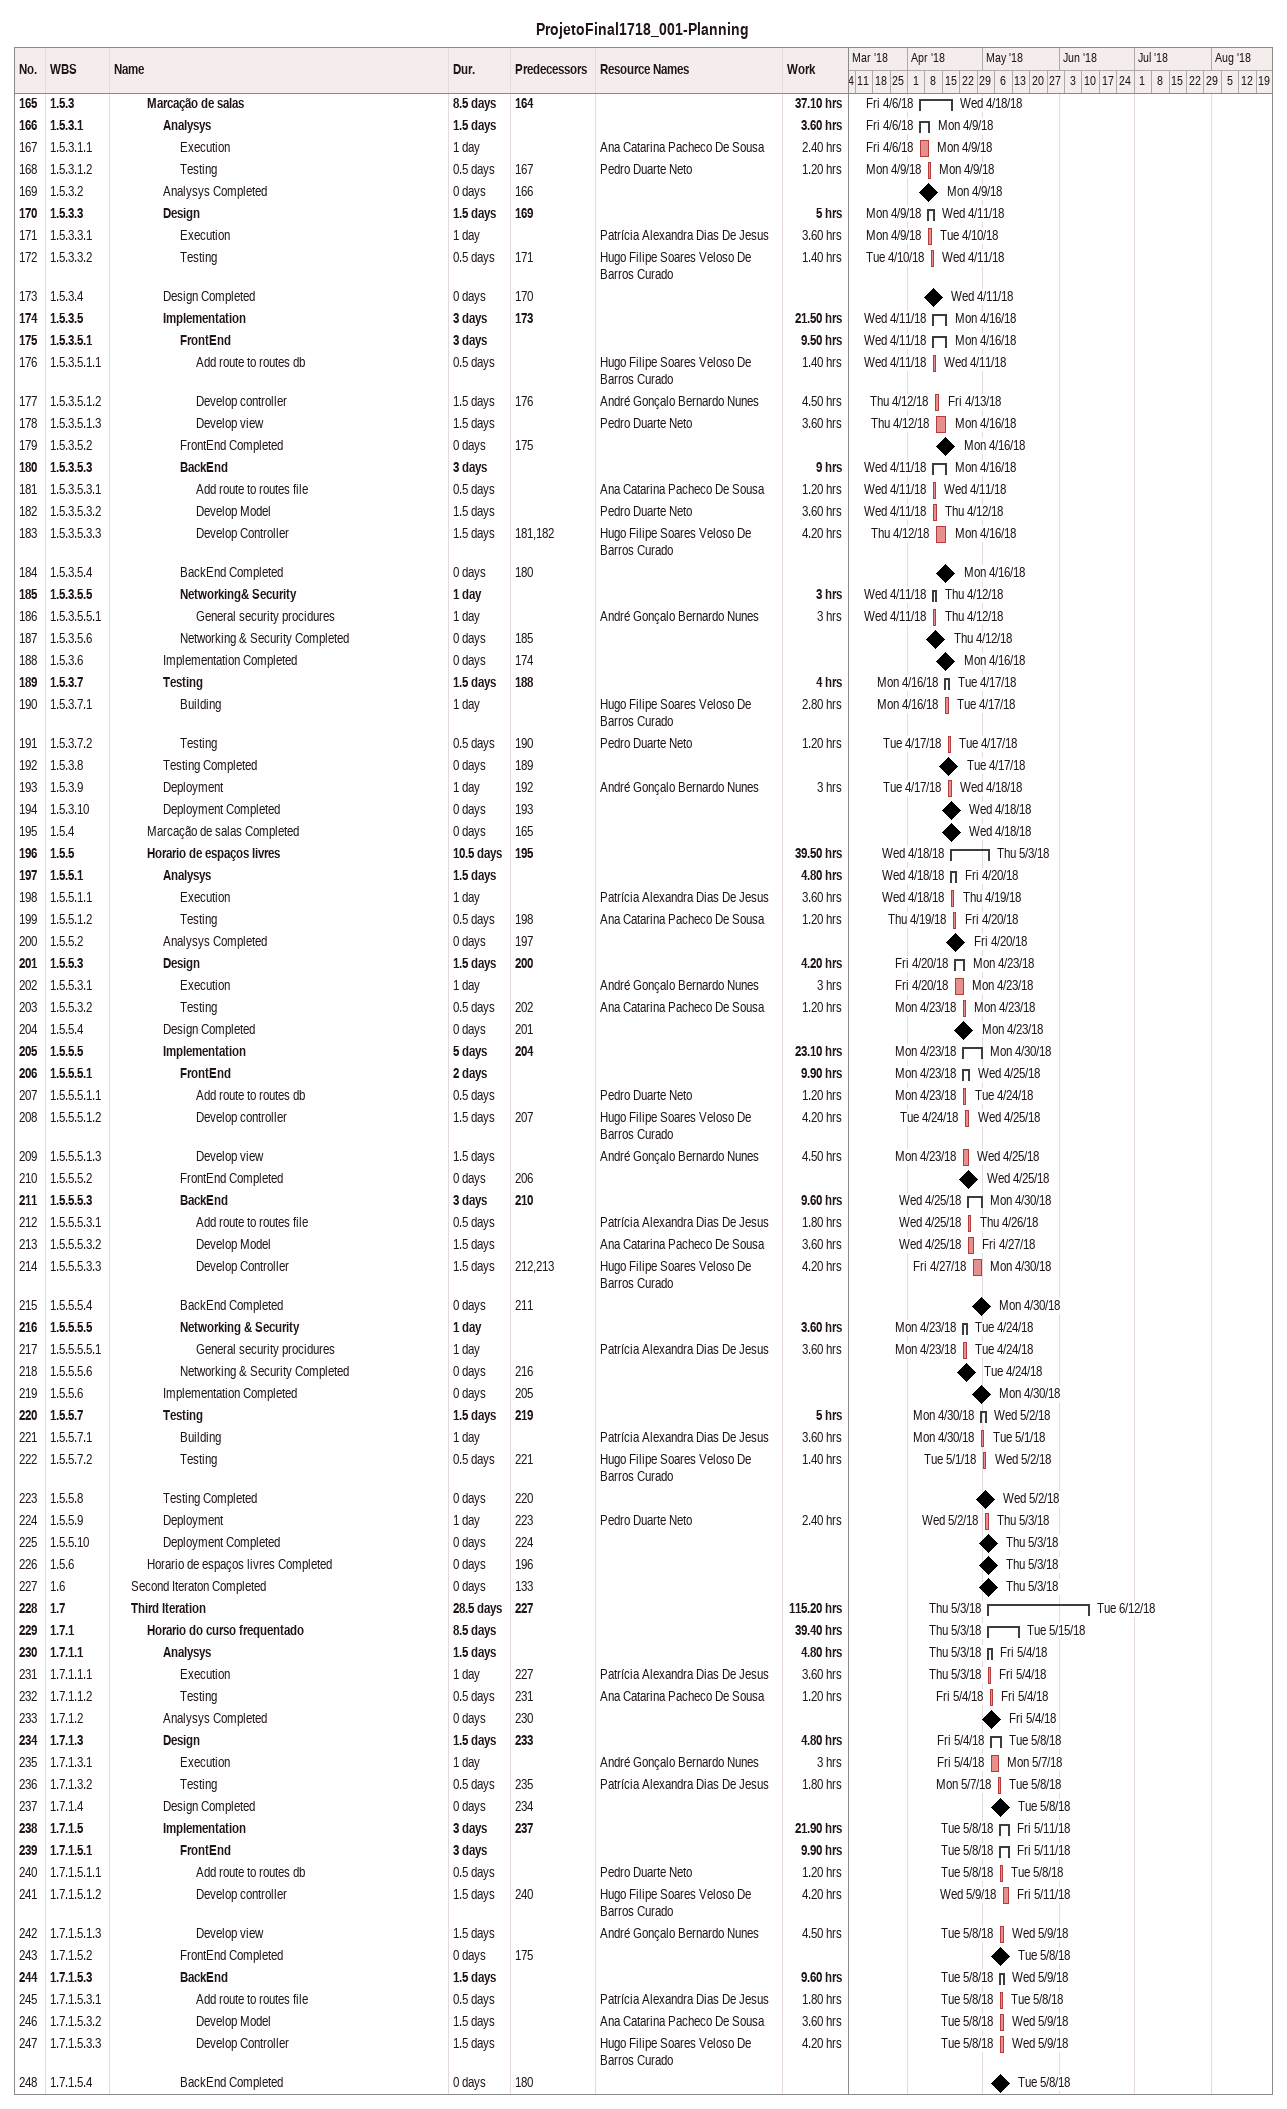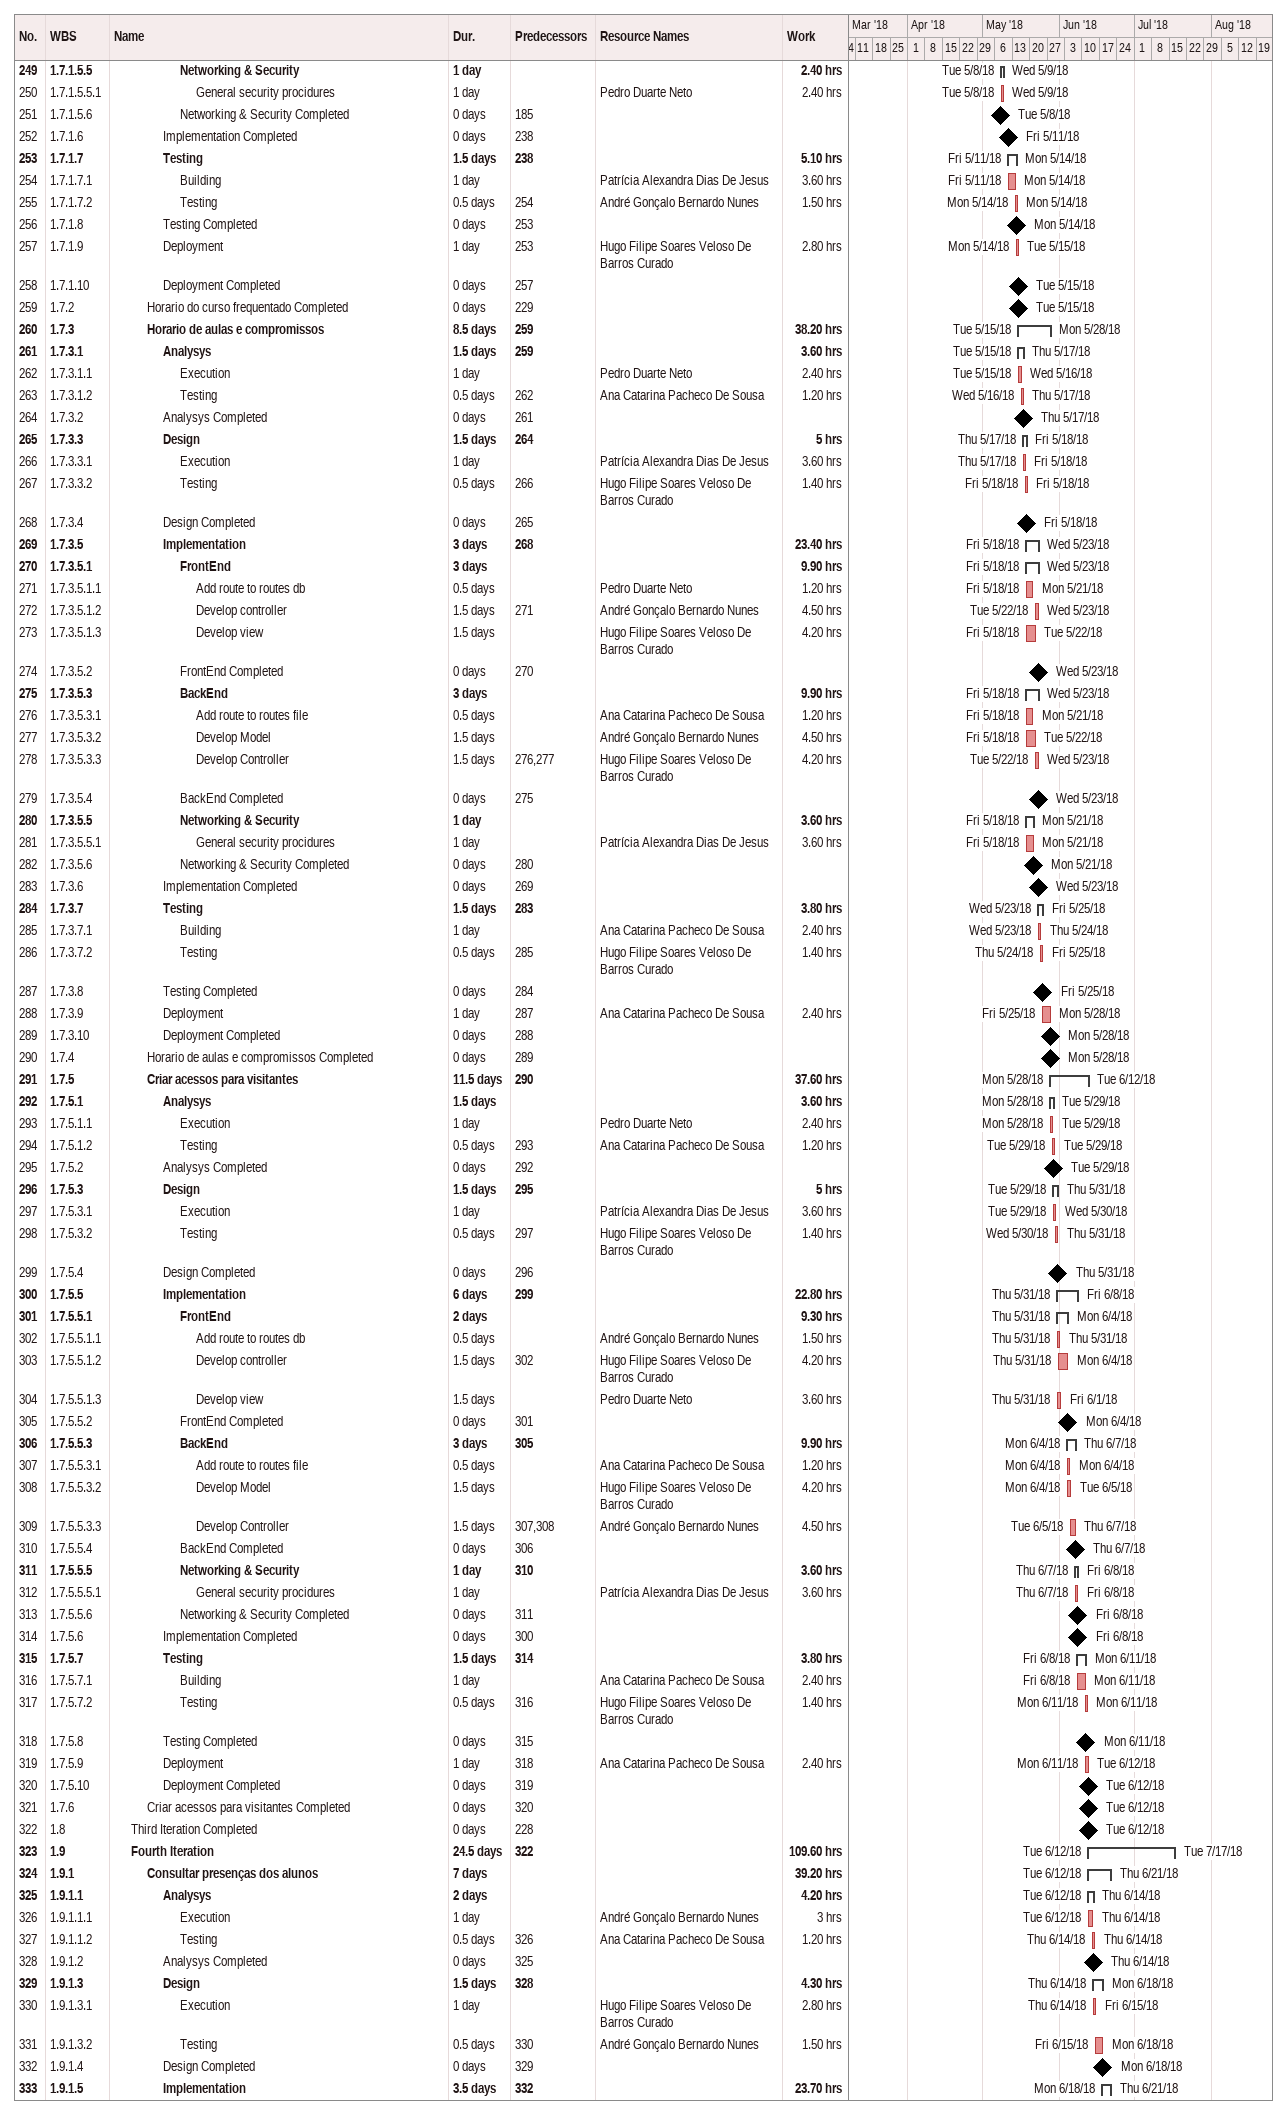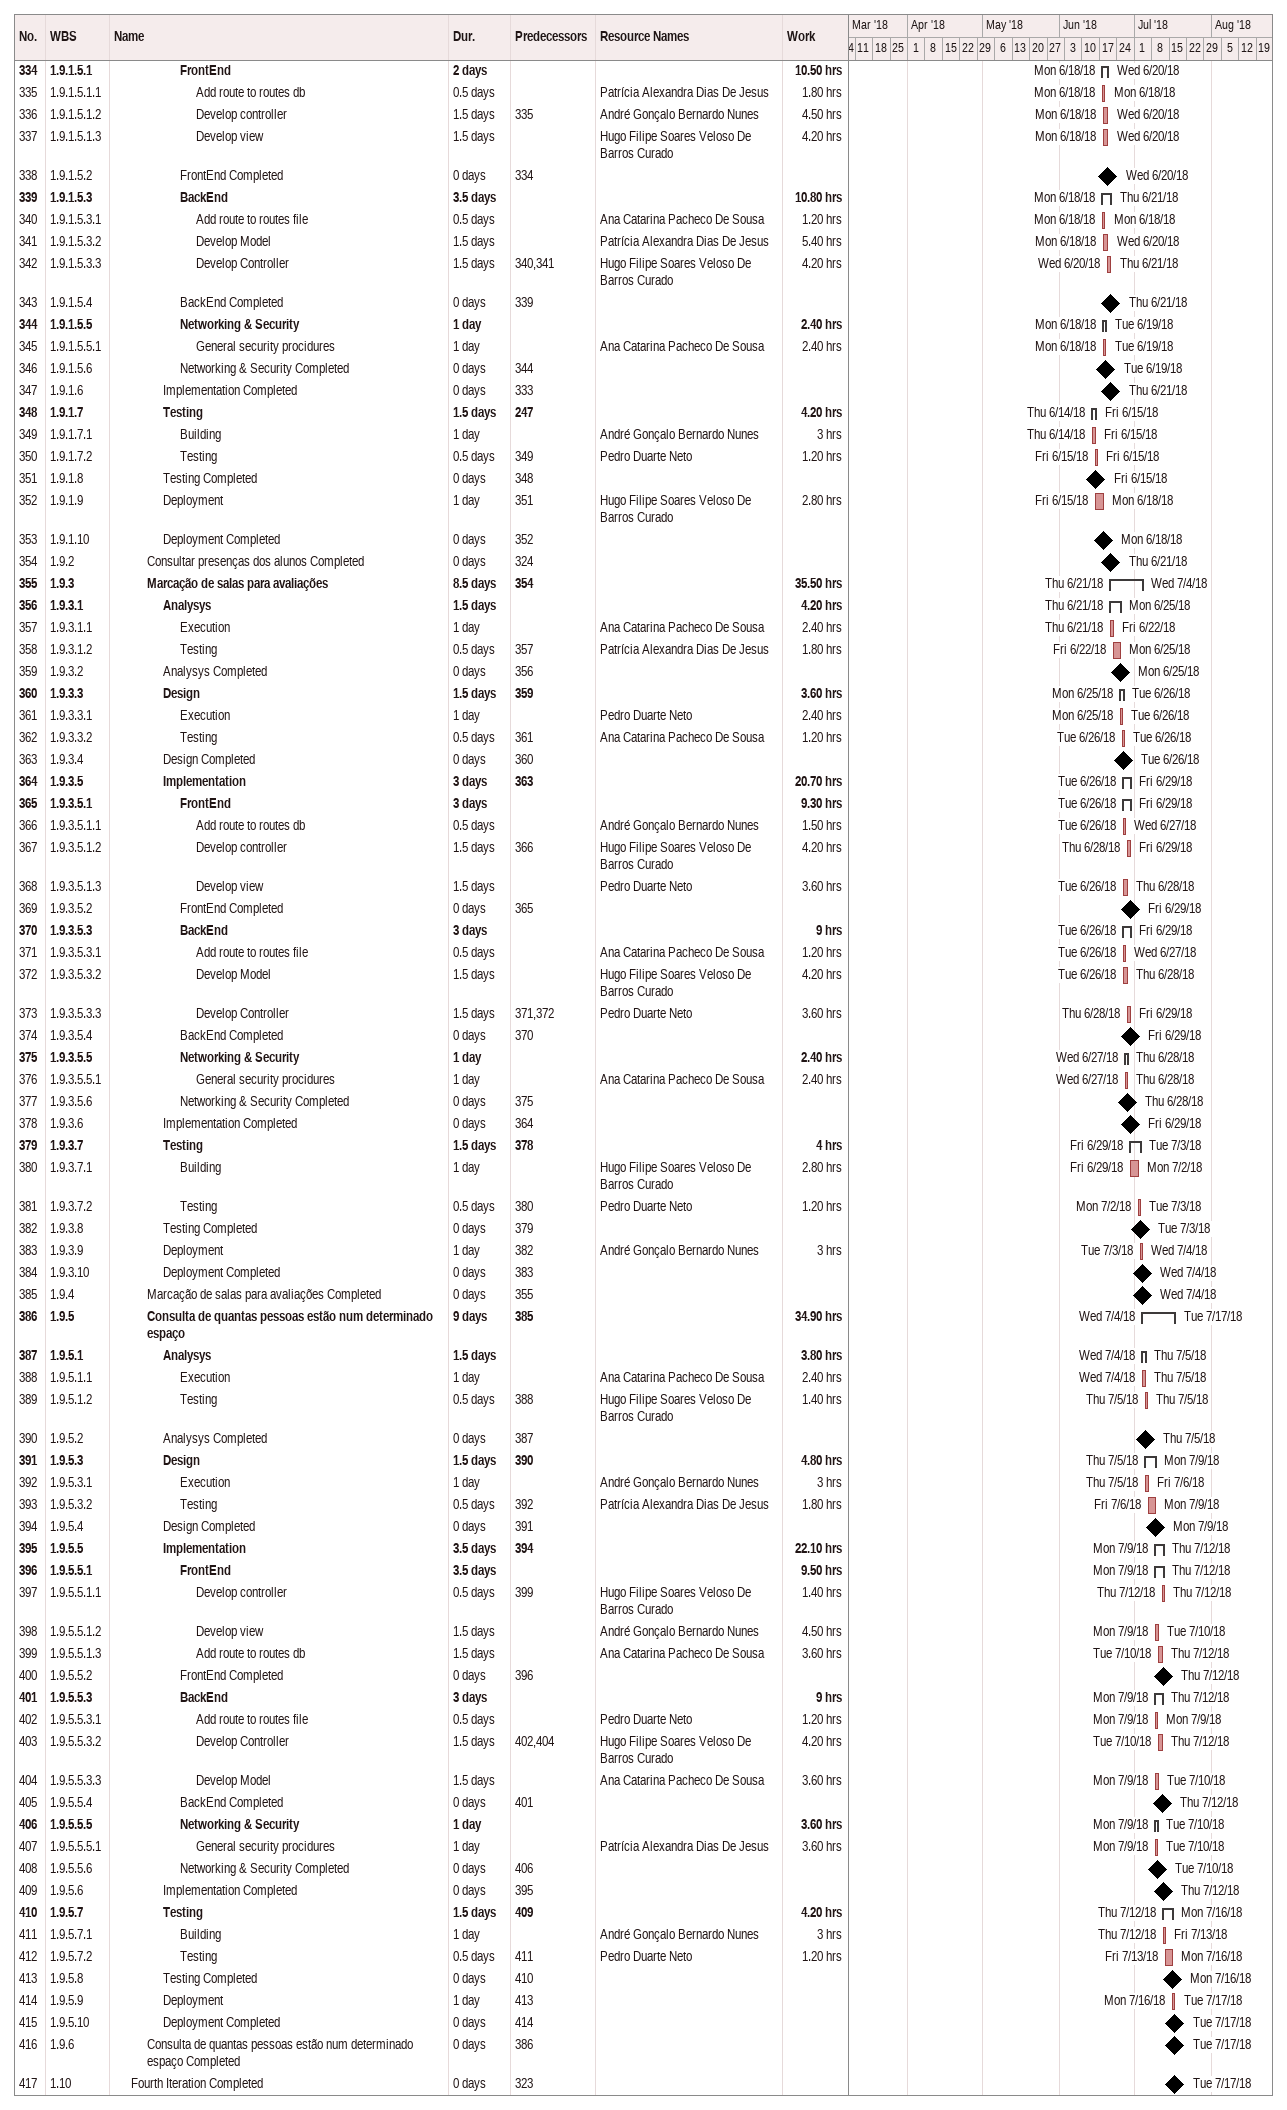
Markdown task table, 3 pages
ProjetoFinal1718_001-Planning

| ID | WBS | Task | Duration | Start | Finish | Predecessors | Resources | Work (h) |
|---|---|---|---|---|---|---|---|---|
| 165 | 1.5.3 | **Marcação de salas** | 8.5d | 2018-04-06 | 2018-04-18 | 164 |  | 37.10 |
| 166 | 1.5.3.1 | **Analysys** | 1.5d | 2018-04-06 | 2018-04-09 |  |  | 3.60 |
| 167 | 1.5.3.1.1 | Execution | 1d | 2018-04-06 | 2018-04-09 |  | Ana Catarina Pacheco De Sousa | 2.40 |
| 168 | 1.5.3.1.2 | Testing | 0.5d | 2018-04-09 | 2018-04-09 | 167 | Pedro Duarte Neto | 1.20 |
| 169 | 1.5.3.2 | Analysys Completed | 0d | 2018-04-09 | 2018-04-09 | 166 |  |  |
| 170 | 1.5.3.3 | **Design** | 1.5d | 2018-04-09 | 2018-04-11 | 169 |  | 5 |
| 171 | 1.5.3.3.1 | Execution | 1d | 2018-04-09 | 2018-04-10 |  | Patrícia Alexandra Dias De Jesus | 3.60 |
| 172 | 1.5.3.3.2 | Testing | 0.5d | 2018-04-10 | 2018-04-11 | 171 | Hugo Filipe Soares Veloso De Barros Curado | 1.40 |
| 173 | 1.5.3.4 | Design Completed | 0d | 2018-04-11 | 2018-04-11 | 170 |  |  |
| 174 | 1.5.3.5 | **Implementation** | 3d | 2018-04-11 | 2018-04-16 | 173 |  | 21.50 |
| 175 | 1.5.3.5.1 | **FrontEnd** | 3d | 2018-04-11 | 2018-04-16 |  |  | 9.50 |
| 176 | 1.5.3.5.1.1 | Add route to routes db | 0.5d | 2018-04-11 | 2018-04-11 |  | Hugo Filipe Soares Veloso De Barros Curado | 1.40 |
| 177 | 1.5.3.5.1.2 | Develop controller | 1.5d | 2018-04-12 | 2018-04-13 | 176 | André Gonçalo Bernardo Nunes | 4.50 |
| 178 | 1.5.3.5.1.3 | Develop view | 1.5d | 2018-04-12 | 2018-04-16 |  | Pedro Duarte Neto | 3.60 |
| 179 | 1.5.3.5.2 | FrontEnd Completed | 0d | 2018-04-16 | 2018-04-16 | 175 |  |  |
| 180 | 1.5.3.5.3 | **BackEnd** | 3d | 2018-04-11 | 2018-04-16 |  |  | 9 |
| 181 | 1.5.3.5.3.1 | Add route to routes file | 0.5d | 2018-04-11 | 2018-04-11 |  | Ana Catarina Pacheco De Sousa | 1.20 |
| 182 | 1.5.3.5.3.2 | Develop Model | 1.5d | 2018-04-11 | 2018-04-12 |  | Pedro Duarte Neto | 3.60 |
| 183 | 1.5.3.5.3.3 | Develop Controller | 1.5d | 2018-04-12 | 2018-04-16 | 181, 182 | Hugo Filipe Soares Veloso De Barros Curado | 4.20 |
| 184 | 1.5.3.5.4 | BackEnd Completed | 0d | 2018-04-16 | 2018-04-16 | 180 |  |  |
| 185 | 1.5.3.5.5 | **Networking& Security** | 1d | 2018-04-11 | 2018-04-12 |  |  | 3 |
| 186 | 1.5.3.5.5.1 | General security procidures | 1d | 2018-04-11 | 2018-04-12 |  | André Gonçalo Bernardo Nunes | 3 |
| 187 | 1.5.3.5.6 | Networking & Security Completed | 0d | 2018-04-12 | 2018-04-12 | 185 |  |  |
| 188 | 1.5.3.6 | Implementation Completed | 0d | 2018-04-16 | 2018-04-16 | 174 |  |  |
| 189 | 1.5.3.7 | **Testing** | 1.5d | 2018-04-16 | 2018-04-17 | 188 |  | 4 |
| 190 | 1.5.3.7.1 | Building | 1d | 2018-04-16 | 2018-04-17 |  | Hugo Filipe Soares Veloso De Barros Curado | 2.80 |
| 191 | 1.5.3.7.2 | Testing | 0.5d | 2018-04-17 | 2018-04-17 | 190 | Pedro Duarte Neto | 1.20 |
| 192 | 1.5.3.8 | Testing Completed | 0d | 2018-04-17 | 2018-04-17 | 189 |  |  |
| 193 | 1.5.3.9 | Deployment | 1d | 2018-04-17 | 2018-04-18 | 192 | André Gonçalo Bernardo Nunes | 3 |
| 194 | 1.5.3.10 | Deployment Completed | 0d | 2018-04-18 | 2018-04-18 | 193 |  |  |
| 195 | 1.5.4 | Marcação de salas Completed | 0d | 2018-04-18 | 2018-04-18 | 165 |  |  |
| 196 | 1.5.5 | **Horario de espaços livres** | 10.5d | 2018-04-18 | 2018-05-03 | 195 |  | 39.50 |
| 197 | 1.5.5.1 | **Analysys** | 1.5d | 2018-04-18 | 2018-04-20 |  |  | 4.80 |
| 198 | 1.5.5.1.1 | Execution | 1d | 2018-04-18 | 2018-04-19 |  | Patrícia Alexandra Dias De Jesus | 3.60 |
| 199 | 1.5.5.1.2 | Testing | 0.5d | 2018-04-19 | 2018-04-20 | 198 | Ana Catarina Pacheco De Sousa | 1.20 |
| 200 | 1.5.5.2 | Analysys Completed | 0d | 2018-04-20 | 2018-04-20 | 197 |  |  |
| 201 | 1.5.5.3 | **Design** | 1.5d | 2018-04-20 | 2018-04-23 | 200 |  | 4.20 |
| 202 | 1.5.5.3.1 | Execution | 1d | 2018-04-20 | 2018-04-23 |  | André Gonçalo Bernardo Nunes | 3 |
| 203 | 1.5.5.3.2 | Testing | 0.5d | 2018-04-23 | 2018-04-23 | 202 | Ana Catarina Pacheco De Sousa | 1.20 |
| 204 | 1.5.5.4 | Design Completed | 0d | 2018-04-23 | 2018-04-23 | 201 |  |  |
| 205 | 1.5.5.5 | **Implementation** | 5d | 2018-04-23 | 2018-04-30 | 204 |  | 23.10 |
| 206 | 1.5.5.5.1 | **FrontEnd** | 2d | 2018-04-23 | 2018-04-25 |  |  | 9.90 |
| 207 | 1.5.5.5.1.1 | Add route to routes db | 0.5d | 2018-04-23 | 2018-04-24 |  | Pedro Duarte Neto | 1.20 |
| 208 | 1.5.5.5.1.2 | Develop controller | 1.5d | 2018-04-24 | 2018-04-25 | 207 | Hugo Filipe Soares Veloso De Barros Curado | 4.20 |
| 209 | 1.5.5.5.1.3 | Develop view | 1.5d | 2018-04-23 | 2018-04-25 |  | André Gonçalo Bernardo Nunes | 4.50 |
| 210 | 1.5.5.5.2 | FrontEnd Completed | 0d | 2018-04-25 | 2018-04-25 | 206 |  |  |
| 211 | 1.5.5.5.3 | **BackEnd** | 3d | 2018-04-25 | 2018-04-30 | 210 |  | 9.60 |
| 212 | 1.5.5.5.3.1 | Add route to routes file | 0.5d | 2018-04-25 | 2018-04-26 |  | Patrícia Alexandra Dias De Jesus | 1.80 |
| 213 | 1.5.5.5.3.2 | Develop Model | 1.5d | 2018-04-25 | 2018-04-27 |  | Ana Catarina Pacheco De Sousa | 3.60 |
| 214 | 1.5.5.5.3.3 | Develop Controller | 1.5d | 2018-04-27 | 2018-04-30 | 212, 213 | Hugo Filipe Soares Veloso De Barros Curado | 4.20 |
| 215 | 1.5.5.5.4 | BackEnd Completed | 0d | 2018-04-30 | 2018-04-30 | 211 |  |  |
| 216 | 1.5.5.5.5 | **Networking & Security** | 1d | 2018-04-23 | 2018-04-24 |  |  | 3.60 |
| 217 | 1.5.5.5.5.1 | General security procidures | 1d | 2018-04-23 | 2018-04-24 |  | Patrícia Alexandra Dias De Jesus | 3.60 |
| 218 | 1.5.5.5.6 | Networking & Security Completed | 0d | 2018-04-24 | 2018-04-24 | 216 |  |  |
| 219 | 1.5.5.6 | Implementation Completed | 0d | 2018-04-30 | 2018-04-30 | 205 |  |  |
| 220 | 1.5.5.7 | **Testing** | 1.5d | 2018-04-30 | 2018-05-02 | 219 |  | 5 |
| 221 | 1.5.5.7.1 | Building | 1d | 2018-04-30 | 2018-05-01 |  | Patrícia Alexandra Dias De Jesus | 3.60 |
| 222 | 1.5.5.7.2 | Testing | 0.5d | 2018-05-01 | 2018-05-02 | 221 | Hugo Filipe Soares Veloso De Barros Curado | 1.40 |
| 223 | 1.5.5.8 | Testing Completed | 0d | 2018-05-02 | 2018-05-02 | 220 |  |  |
| 224 | 1.5.5.9 | Deployment | 1d | 2018-05-02 | 2018-05-03 | 223 | Pedro Duarte Neto | 2.40 |
| 225 | 1.5.5.10 | Deployment Completed | 0d | 2018-05-03 | 2018-05-03 | 224 |  |  |
| 226 | 1.5.6 | Horario de espaços livres Completed | 0d | 2018-05-03 | 2018-05-03 | 196 |  |  |
| 227 | 1.6 | Second Iteraton Completed | 0d | 2018-05-03 | 2018-05-03 | 133 |  |  |
| 228 | 1.7 | **Third Iteration** | 28.5d | 2018-05-03 | 2018-06-12 | 227 |  | 115.20 |
| 229 | 1.7.1 | **Horario do curso frequentado** | 8.5d | 2018-05-03 | 2018-05-15 |  |  | 39.40 |
| 230 | 1.7.1.1 | **Analysys** | 1.5d | 2018-05-03 | 2018-05-04 |  |  | 4.80 |
| 231 | 1.7.1.1.1 | Execution | 1d | 2018-05-03 | 2018-05-04 | 227 | Patrícia Alexandra Dias De Jesus | 3.60 |
| 232 | 1.7.1.1.2 | Testing | 0.5d | 2018-05-04 | 2018-05-04 | 231 | Ana Catarina Pacheco De Sousa | 1.20 |
| 233 | 1.7.1.2 | Analysys Completed | 0d | 2018-05-04 | 2018-05-04 | 230 |  |  |
| 234 | 1.7.1.3 | **Design** | 1.5d | 2018-05-04 | 2018-05-08 | 233 |  | 4.80 |
| 235 | 1.7.1.3.1 | Execution | 1d | 2018-05-04 | 2018-05-07 |  | André Gonçalo Bernardo Nunes | 3 |
| 236 | 1.7.1.3.2 | Testing | 0.5d | 2018-05-07 | 2018-05-08 | 235 | Patrícia Alexandra Dias De Jesus | 1.80 |
| 237 | 1.7.1.4 | Design Completed | 0d | 2018-05-08 | 2018-05-08 | 234 |  |  |
| 238 | 1.7.1.5 | **Implementation** | 3d | 2018-05-08 | 2018-05-11 | 237 |  | 21.90 |
| 239 | 1.7.1.5.1 | **FrontEnd** | 3d | 2018-05-08 | 2018-05-11 |  |  | 9.90 |
| 240 | 1.7.1.5.1.1 | Add route to routes db | 0.5d | 2018-05-08 | 2018-05-08 |  | Pedro Duarte Neto | 1.20 |
| 241 | 1.7.1.5.1.2 | Develop controller | 1.5d | 2018-05-09 | 2018-05-11 | 240 | Hugo Filipe Soares Veloso De Barros Curado | 4.20 |
| 242 | 1.7.1.5.1.3 | Develop view | 1.5d | 2018-05-08 | 2018-05-09 |  | André Gonçalo Bernardo Nunes | 4.50 |
| 243 | 1.7.1.5.2 | FrontEnd Completed | 0d | 2018-05-08 | 2018-05-08 | 175 |  |  |
| 244 | 1.7.1.5.3 | **BackEnd** | 1.5d | 2018-05-08 | 2018-05-09 |  |  | 9.60 |
| 245 | 1.7.1.5.3.1 | Add route to routes file | 0.5d | 2018-05-08 | 2018-05-08 |  | Patrícia Alexandra Dias De Jesus | 1.80 |
| 246 | 1.7.1.5.3.2 | Develop Model | 1.5d | 2018-05-08 | 2018-05-09 |  | Ana Catarina Pacheco De Sousa | 3.60 |
| 247 | 1.7.1.5.3.3 | Develop Controller | 1.5d | 2018-05-08 | 2018-05-09 |  | Hugo Filipe Soares Veloso De Barros Curado | 4.20 |
| 248 | 1.7.1.5.4 | BackEnd Completed | 0d | 2018-05-08 | 2018-05-08 | 180 |  |  |
| 249 | 1.7.1.5.5 | **Networking & Security** | 1d | 2018-05-08 | 2018-05-09 |  |  | 2.40 |
| 250 | 1.7.1.5.5.1 | General security procidures | 1d | 2018-05-08 | 2018-05-09 |  | Pedro Duarte Neto | 2.40 |
| 251 | 1.7.1.5.6 | Networking & Security Completed | 0d | 2018-05-08 | 2018-05-08 | 185 |  |  |
| 252 | 1.7.1.6 | Implementation Completed | 0d | 2018-05-11 | 2018-05-11 | 238 |  |  |
| 253 | 1.7.1.7 | **Testing** | 1.5d | 2018-05-11 | 2018-05-14 | 238 |  | 5.10 |
| 254 | 1.7.1.7.1 | Building | 1d | 2018-05-11 | 2018-05-14 |  | Patrícia Alexandra Dias De Jesus | 3.60 |
| 255 | 1.7.1.7.2 | Testing | 0.5d | 2018-05-14 | 2018-05-14 | 254 | André Gonçalo Bernardo Nunes | 1.50 |
| 256 | 1.7.1.8 | Testing Completed | 0d | 2018-05-14 | 2018-05-14 | 253 |  |  |
| 257 | 1.7.1.9 | Deployment | 1d | 2018-05-14 | 2018-05-15 | 253 | Hugo Filipe Soares Veloso De Barros Curado | 2.80 |
| 258 | 1.7.1.10 | Deployment Completed | 0d | 2018-05-15 | 2018-05-15 | 257 |  |  |
| 259 | 1.7.2 | Horario do curso frequentado Completed | 0d | 2018-05-15 | 2018-05-15 | 229 |  |  |
| 260 | 1.7.3 | **Horario de aulas e compromissos** | 8.5d | 2018-05-15 | 2018-05-28 | 259 |  | 38.20 |
| 261 | 1.7.3.1 | **Analysys** | 1.5d | 2018-05-15 | 2018-05-17 | 259 |  | 3.60 |
| 262 | 1.7.3.1.1 | Execution | 1d | 2018-05-15 | 2018-05-16 |  | Pedro Duarte Neto | 2.40 |
| 263 | 1.7.3.1.2 | Testing | 0.5d | 2018-05-16 | 2018-05-17 | 262 | Ana Catarina Pacheco De Sousa | 1.20 |
| 264 | 1.7.3.2 | Analysys Completed | 0d | 2018-05-17 | 2018-05-17 | 261 |  |  |
| 265 | 1.7.3.3 | **Design** | 1.5d | 2018-05-17 | 2018-05-18 | 264 |  | 5 |
| 266 | 1.7.3.3.1 | Execution | 1d | 2018-05-17 | 2018-05-18 |  | Patrícia Alexandra Dias De Jesus | 3.60 |
| 267 | 1.7.3.3.2 | Testing | 0.5d | 2018-05-18 | 2018-05-18 | 266 | Hugo Filipe Soares Veloso De Barros Curado | 1.40 |
| 268 | 1.7.3.4 | Design Completed | 0d | 2018-05-18 | 2018-05-18 | 265 |  |  |
| 269 | 1.7.3.5 | **Implementation** | 3d | 2018-05-18 | 2018-05-23 | 268 |  | 23.40 |
| 270 | 1.7.3.5.1 | **FrontEnd** | 3d | 2018-05-18 | 2018-05-23 |  |  | 9.90 |
| 271 | 1.7.3.5.1.1 | Add route to routes db | 0.5d | 2018-05-18 | 2018-05-21 |  | Pedro Duarte Neto | 1.20 |
| 272 | 1.7.3.5.1.2 | Develop controller | 1.5d | 2018-05-22 | 2018-05-23 | 271 | André Gonçalo Bernardo Nunes | 4.50 |
| 273 | 1.7.3.5.1.3 | Develop view | 1.5d | 2018-05-18 | 2018-05-22 |  | Hugo Filipe Soares Veloso De Barros Curado | 4.20 |
| 274 | 1.7.3.5.2 | FrontEnd Completed | 0d | 2018-05-23 | 2018-05-23 | 270 |  |  |
| 275 | 1.7.3.5.3 | **BackEnd** | 3d | 2018-05-18 | 2018-05-23 |  |  | 9.90 |
| 276 | 1.7.3.5.3.1 | Add route to routes file | 0.5d | 2018-05-18 | 2018-05-21 |  | Ana Catarina Pacheco De Sousa | 1.20 |
| 277 | 1.7.3.5.3.2 | Develop Model | 1.5d | 2018-05-18 | 2018-05-22 |  | André Gonçalo Bernardo Nunes | 4.50 |
| 278 | 1.7.3.5.3.3 | Develop Controller | 1.5d | 2018-05-22 | 2018-05-23 | 276, 277 | Hugo Filipe Soares Veloso De Barros Curado | 4.20 |
| 279 | 1.7.3.5.4 | BackEnd Completed | 0d | 2018-05-23 | 2018-05-23 | 275 |  |  |
| 280 | 1.7.3.5.5 | **Networking & Security** | 1d | 2018-05-18 | 2018-05-21 |  |  | 3.60 |
| 281 | 1.7.3.5.5.1 | General security procidures | 1d | 2018-05-18 | 2018-05-21 |  | Patrícia Alexandra Dias De Jesus | 3.60 |
| 282 | 1.7.3.5.6 | Networking & Security Completed | 0d | 2018-05-21 | 2018-05-21 | 280 |  |  |
| 283 | 1.7.3.6 | Implementation Completed | 0d | 2018-05-23 | 2018-05-23 | 269 |  |  |
| 284 | 1.7.3.7 | **Testing** | 1.5d | 2018-05-23 | 2018-05-25 | 283 |  | 3.80 |
| 285 | 1.7.3.7.1 | Building | 1d | 2018-05-23 | 2018-05-24 |  | Ana Catarina Pacheco De Sousa | 2.40 |
| 286 | 1.7.3.7.2 | Testing | 0.5d | 2018-05-24 | 2018-05-25 | 285 | Hugo Filipe Soares Veloso De Barros Curado | 1.40 |
| 287 | 1.7.3.8 | Testing Completed | 0d | 2018-05-25 | 2018-05-25 | 284 |  |  |
| 288 | 1.7.3.9 | Deployment | 1d | 2018-05-25 | 2018-05-28 | 287 | Ana Catarina Pacheco De Sousa | 2.40 |
| 289 | 1.7.3.10 | Deployment Completed | 0d | 2018-05-28 | 2018-05-28 | 288 |  |  |
| 290 | 1.7.4 | Horario de aulas e compromissos Completed | 0d | 2018-05-28 | 2018-05-28 | 289 |  |  |
| 291 | 1.7.5 | **Criar acessos para visitantes** | 11.5d | 2018-05-28 | 2018-06-12 | 290 |  | 37.60 |
| 292 | 1.7.5.1 | **Analysys** | 1.5d | 2018-05-28 | 2018-05-29 |  |  | 3.60 |
| 293 | 1.7.5.1.1 | Execution | 1d | 2018-05-28 | 2018-05-29 |  | Pedro Duarte Neto | 2.40 |
| 294 | 1.7.5.1.2 | Testing | 0.5d | 2018-05-29 | 2018-05-29 | 293 | Ana Catarina Pacheco De Sousa | 1.20 |
| 295 | 1.7.5.2 | Analysys Completed | 0d | 2018-05-29 | 2018-05-29 | 292 |  |  |
| 296 | 1.7.5.3 | **Design** | 1.5d | 2018-05-29 | 2018-05-31 | 295 |  | 5 |
| 297 | 1.7.5.3.1 | Execution | 1d | 2018-05-29 | 2018-05-30 |  | Patrícia Alexandra Dias De Jesus | 3.60 |
| 298 | 1.7.5.3.2 | Testing | 0.5d | 2018-05-30 | 2018-05-31 | 297 | Hugo Filipe Soares Veloso De Barros Curado | 1.40 |
| 299 | 1.7.5.4 | Design Completed | 0d | 2018-05-31 | 2018-05-31 | 296 |  |  |
| 300 | 1.7.5.5 | **Implementation** | 6d | 2018-05-31 | 2018-06-08 | 299 |  | 22.80 |
| 301 | 1.7.5.5.1 | **FrontEnd** | 2d | 2018-05-31 | 2018-06-04 |  |  | 9.30 |
| 302 | 1.7.5.5.1.1 | Add route to routes db | 0.5d | 2018-05-31 | 2018-05-31 |  | André Gonçalo Bernardo Nunes | 1.50 |
| 303 | 1.7.5.5.1.2 | Develop controller | 1.5d | 2018-05-31 | 2018-06-04 | 302 | Hugo Filipe Soares Veloso De Barros Curado | 4.20 |
| 304 | 1.7.5.5.1.3 | Develop view | 1.5d | 2018-05-31 | 2018-06-01 |  | Pedro Duarte Neto | 3.60 |
| 305 | 1.7.5.5.2 | FrontEnd Completed | 0d | 2018-06-04 | 2018-06-04 | 301 |  |  |
| 306 | 1.7.5.5.3 | **BackEnd** | 3d | 2018-06-04 | 2018-06-07 | 305 |  | 9.90 |
| 307 | 1.7.5.5.3.1 | Add route to routes file | 0.5d | 2018-06-04 | 2018-06-04 |  | Ana Catarina Pacheco De Sousa | 1.20 |
| 308 | 1.7.5.5.3.2 | Develop Model | 1.5d | 2018-06-04 | 2018-06-05 |  | Hugo Filipe Soares Veloso De Barros Curado | 4.20 |
| 309 | 1.7.5.5.3.3 | Develop Controller | 1.5d | 2018-06-05 | 2018-06-07 | 307, 308 | André Gonçalo Bernardo Nunes | 4.50 |
| 310 | 1.7.5.5.4 | BackEnd Completed | 0d | 2018-06-07 | 2018-06-07 | 306 |  |  |
| 311 | 1.7.5.5.5 | **Networking & Security** | 1d | 2018-06-07 | 2018-06-08 | 310 |  | 3.60 |
| 312 | 1.7.5.5.5.1 | General security procidures | 1d | 2018-06-07 | 2018-06-08 |  | Patrícia Alexandra Dias De Jesus | 3.60 |
| 313 | 1.7.5.5.6 | Networking & Security Completed | 0d | 2018-06-08 | 2018-06-08 | 311 |  |  |
| 314 | 1.7.5.6 | Implementation Completed | 0d | 2018-06-08 | 2018-06-08 | 300 |  |  |
| 315 | 1.7.5.7 | **Testing** | 1.5d | 2018-06-08 | 2018-06-11 | 314 |  | 3.80 |
| 316 | 1.7.5.7.1 | Building | 1d | 2018-06-08 | 2018-06-11 |  | Ana Catarina Pacheco De Sousa | 2.40 |
| 317 | 1.7.5.7.2 | Testing | 0.5d | 2018-06-11 | 2018-06-11 | 316 | Hugo Filipe Soares Veloso De Barros Curado | 1.40 |
| 318 | 1.7.5.8 | Testing Completed | 0d | 2018-06-11 | 2018-06-11 | 315 |  |  |
| 319 | 1.7.5.9 | Deployment | 1d | 2018-06-11 | 2018-06-12 | 318 | Ana Catarina Pacheco De Sousa | 2.40 |
| 320 | 1.7.5.10 | Deployment Completed | 0d | 2018-06-12 | 2018-06-12 | 319 |  |  |
| 321 | 1.7.6 | Criar acessos para visitantes Completed | 0d | 2018-06-12 | 2018-06-12 | 320 |  |  |
| 322 | 1.8 | Third Iteration Completed | 0d | 2018-06-12 | 2018-06-12 | 228 |  |  |
| 323 | 1.9 | **Fourth Iteration** | 24.5d | 2018-06-12 | 2018-07-17 | 322 |  | 109.60 |
| 324 | 1.9.1 | **Consultar presenças dos alunos** | 7d | 2018-06-12 | 2018-06-21 |  |  | 39.20 |
| 325 | 1.9.1.1 | **Analysys** | 2d | 2018-06-12 | 2018-06-14 |  |  | 4.20 |
| 326 | 1.9.1.1.1 | Execution | 1d | 2018-06-12 | 2018-06-14 |  | André Gonçalo Bernardo Nunes | 3 |
| 327 | 1.9.1.1.2 | Testing | 0.5d | 2018-06-14 | 2018-06-14 | 326 | Ana Catarina Pacheco De Sousa | 1.20 |
| 328 | 1.9.1.2 | Analysys Completed | 0d | 2018-06-14 | 2018-06-14 | 325 |  |  |
| 329 | 1.9.1.3 | **Design** | 1.5d | 2018-06-14 | 2018-06-18 | 328 |  | 4.30 |
| 330 | 1.9.1.3.1 | Execution | 1d | 2018-06-14 | 2018-06-15 |  | Hugo Filipe Soares Veloso De Barros Curado | 2.80 |
| 331 | 1.9.1.3.2 | Testing | 0.5d | 2018-06-15 | 2018-06-18 | 330 | André Gonçalo Bernardo Nunes | 1.50 |
| 332 | 1.9.1.4 | Design Completed | 0d | 2018-06-18 | 2018-06-18 | 329 |  |  |
| 333 | 1.9.1.5 | **Implementation** | 3.5d | 2018-06-18 | 2018-06-21 | 332 |  | 23.70 |
| 334 | 1.9.1.5.1 | **FrontEnd** | 2d | 2018-06-18 | 2018-06-20 |  |  | 10.50 |
| 335 | 1.9.1.5.1.1 | Add route to routes db | 0.5d | 2018-06-18 | 2018-06-18 |  | Patrícia Alexandra Dias De Jesus | 1.80 |
| 336 | 1.9.1.5.1.2 | Develop controller | 1.5d | 2018-06-18 | 2018-06-20 | 335 | André Gonçalo Bernardo Nunes | 4.50 |
| 337 | 1.9.1.5.1.3 | Develop view | 1.5d | 2018-06-18 | 2018-06-20 |  | Hugo Filipe Soares Veloso De Barros Curado | 4.20 |
| 338 | 1.9.1.5.2 | FrontEnd Completed | 0d | 2018-06-20 | 2018-06-20 | 334 |  |  |
| 339 | 1.9.1.5.3 | **BackEnd** | 3.5d | 2018-06-18 | 2018-06-21 |  |  | 10.80 |
| 340 | 1.9.1.5.3.1 | Add route to routes file | 0.5d | 2018-06-18 | 2018-06-18 |  | Ana Catarina Pacheco De Sousa | 1.20 |
| 341 | 1.9.1.5.3.2 | Develop Model | 1.5d | 2018-06-18 | 2018-06-20 |  | Patrícia Alexandra Dias De Jesus | 5.40 |
| 342 | 1.9.1.5.3.3 | Develop Controller | 1.5d | 2018-06-20 | 2018-06-21 | 340, 341 | Hugo Filipe Soares Veloso De Barros Curado | 4.20 |
| 343 | 1.9.1.5.4 | BackEnd Completed | 0d | 2018-06-21 | 2018-06-21 | 339 |  |  |
| 344 | 1.9.1.5.5 | **Networking & Security** | 1d | 2018-06-18 | 2018-06-19 |  |  | 2.40 |
| 345 | 1.9.1.5.5.1 | General security procidures | 1d | 2018-06-18 | 2018-06-19 |  | Ana Catarina Pacheco De Sousa | 2.40 |
| 346 | 1.9.1.5.6 | Networking & Security Completed | 0d | 2018-06-19 | 2018-06-19 | 344 |  |  |
| 347 | 1.9.1.6 | Implementation Completed | 0d | 2018-06-21 | 2018-06-21 | 333 |  |  |
| 348 | 1.9.1.7 | **Testing** | 1.5d | 2018-06-14 | 2018-06-15 | 247 |  | 4.20 |
| 349 | 1.9.1.7.1 | Building | 1d | 2018-06-14 | 2018-06-15 |  | André Gonçalo Bernardo Nunes | 3 |
| 350 | 1.9.1.7.2 | Testing | 0.5d | 2018-06-15 | 2018-06-15 | 349 | Pedro Duarte Neto | 1.20 |
| 351 | 1.9.1.8 | Testing Completed | 0d | 2018-06-15 | 2018-06-15 | 348 |  |  |
| 352 | 1.9.1.9 | Deployment | 1d | 2018-06-15 | 2018-06-18 | 351 | Hugo Filipe Soares Veloso De Barros Curado | 2.80 |
| 353 | 1.9.1.10 | Deployment Completed | 0d | 2018-06-18 | 2018-06-18 | 352 |  |  |
| 354 | 1.9.2 | Consultar presenças dos alunos Completed | 0d | 2018-06-21 | 2018-06-21 | 324 |  |  |
| 355 | 1.9.3 | **Marcação de salas para avaliações** | 8.5d | 2018-06-21 | 2018-07-04 | 354 |  | 35.50 |
| 356 | 1.9.3.1 | **Analysys** | 1.5d | 2018-06-21 | 2018-06-25 |  |  | 4.20 |
| 357 | 1.9.3.1.1 | Execution | 1d | 2018-06-21 | 2018-06-22 |  | Ana Catarina Pacheco De Sousa | 2.40 |
| 358 | 1.9.3.1.2 | Testing | 0.5d | 2018-06-22 | 2018-06-25 | 357 | Patrícia Alexandra Dias De Jesus | 1.80 |
| 359 | 1.9.3.2 | Analysys Completed | 0d | 2018-06-25 | 2018-06-25 | 356 |  |  |
| 360 | 1.9.3.3 | **Design** | 1.5d | 2018-06-25 | 2018-06-26 | 359 |  | 3.60 |
| 361 | 1.9.3.3.1 | Execution | 1d | 2018-06-25 | 2018-06-26 |  | Pedro Duarte Neto | 2.40 |
| 362 | 1.9.3.3.2 | Testing | 0.5d | 2018-06-26 | 2018-06-26 | 361 | Ana Catarina Pacheco De Sousa | 1.20 |
| 363 | 1.9.3.4 | Design Completed | 0d | 2018-06-26 | 2018-06-26 | 360 |  |  |
| 364 | 1.9.3.5 | **Implementation** | 3d | 2018-06-26 | 2018-06-29 | 363 |  | 20.70 |
| 365 | 1.9.3.5.1 | **FrontEnd** | 3d | 2018-06-26 | 2018-06-29 |  |  | 9.30 |
| 366 | 1.9.3.5.1.1 | Add route to routes db | 0.5d | 2018-06-26 | 2018-06-27 |  | André Gonçalo Bernardo Nunes | 1.50 |
| 367 | 1.9.3.5.1.2 | Develop controller | 1.5d | 2018-06-28 | 2018-06-29 | 366 | Hugo Filipe Soares Veloso De Barros Curado | 4.20 |
| 368 | 1.9.3.5.1.3 | Develop view | 1.5d | 2018-06-26 | 2018-06-28 |  | Pedro Duarte Neto | 3.60 |
| 369 | 1.9.3.5.2 | FrontEnd Completed | 0d | 2018-06-29 | 2018-06-29 | 365 |  |  |
| 370 | 1.9.3.5.3 | **BackEnd** | 3d | 2018-06-26 | 2018-06-29 |  |  | 9 |
| 371 | 1.9.3.5.3.1 | Add route to routes file | 0.5d | 2018-06-26 | 2018-06-27 |  | Ana Catarina Pacheco De Sousa | 1.20 |
| 372 | 1.9.3.5.3.2 | Develop Model | 1.5d | 2018-06-26 | 2018-06-28 |  | Hugo Filipe Soares Veloso De Barros Curado | 4.20 |
| 373 | 1.9.3.5.3.3 | Develop Controller | 1.5d | 2018-06-28 | 2018-06-29 | 371, 372 | Pedro Duarte Neto | 3.60 |
| 374 | 1.9.3.5.4 | BackEnd Completed | 0d | 2018-06-29 | 2018-06-29 | 370 |  |  |
| 375 | 1.9.3.5.5 | **Networking & Security** | 1d | 2018-06-27 | 2018-06-28 |  |  | 2.40 |
| 376 | 1.9.3.5.5.1 | General security procidures | 1d | 2018-06-27 | 2018-06-28 |  | Ana Catarina Pacheco De Sousa | 2.40 |
| 377 | 1.9.3.5.6 | Networking & Security Completed | 0d | 2018-06-28 | 2018-06-28 | 375 |  |  |
| 378 | 1.9.3.6 | Implementation Completed | 0d | 2018-06-29 | 2018-06-29 | 364 |  |  |
| 379 | 1.9.3.7 | **Testing** | 1.5d | 2018-06-29 | 2018-07-03 | 378 |  | 4 |
| 380 | 1.9.3.7.1 | Building | 1d | 2018-06-29 | 2018-07-02 |  | Hugo Filipe Soares Veloso De Barros Curado | 2.80 |
| 381 | 1.9.3.7.2 | Testing | 0.5d | 2018-07-02 | 2018-07-03 | 380 | Pedro Duarte Neto | 1.20 |
| 382 | 1.9.3.8 | Testing Completed | 0d | 2018-07-03 | 2018-07-03 | 379 |  |  |
| 383 | 1.9.3.9 | Deployment | 1d | 2018-07-03 | 2018-07-04 | 382 | André Gonçalo Bernardo Nunes | 3 |
| 384 | 1.9.3.10 | Deployment Completed | 0d | 2018-07-04 | 2018-07-04 | 383 |  |  |
| 385 | 1.9.4 | Marcação de salas para avaliações Completed | 0d | 2018-07-04 | 2018-07-04 | 355 |  |  |
| 386 | 1.9.5 | **Consulta de quantas pessoas estão num determinado espaço** | 9d | 2018-07-04 | 2018-07-17 | 385 |  | 34.90 |
| 387 | 1.9.5.1 | **Analysys** | 1.5d | 2018-07-04 | 2018-07-05 |  |  | 3.80 |
| 388 | 1.9.5.1.1 | Execution | 1d | 2018-07-04 | 2018-07-05 |  | Ana Catarina Pacheco De Sousa | 2.40 |
| 389 | 1.9.5.1.2 | Testing | 0.5d | 2018-07-05 | 2018-07-05 | 388 | Hugo Filipe Soares Veloso De Barros Curado | 1.40 |
| 390 | 1.9.5.2 | Analysys Completed | 0d | 2018-07-05 | 2018-07-05 | 387 |  |  |
| 391 | 1.9.5.3 | **Design** | 1.5d | 2018-07-05 | 2018-07-09 | 390 |  | 4.80 |
| 392 | 1.9.5.3.1 | Execution | 1d | 2018-07-05 | 2018-07-06 |  | André Gonçalo Bernardo Nunes | 3 |
| 393 | 1.9.5.3.2 | Testing | 0.5d | 2018-07-06 | 2018-07-09 | 392 | Patrícia Alexandra Dias De Jesus | 1.80 |
| 394 | 1.9.5.4 | Design Completed | 0d | 2018-07-09 | 2018-07-09 | 391 |  |  |
| 395 | 1.9.5.5 | **Implementation** | 3.5d | 2018-07-09 | 2018-07-12 | 394 |  | 22.10 |
| 396 | 1.9.5.5.1 | **FrontEnd** | 3.5d | 2018-07-09 | 2018-07-12 |  |  | 9.50 |
| 397 | 1.9.5.5.1.1 | Develop controller | 0.5d | 2018-07-12 | 2018-07-12 | 399 | Hugo Filipe Soares Veloso De Barros Curado | 1.40 |
| 398 | 1.9.5.5.1.2 | Develop view | 1.5d | 2018-07-09 | 2018-07-10 |  | André Gonçalo Bernardo Nunes | 4.50 |
| 399 | 1.9.5.5.1.3 | Add route to routes db | 1.5d | 2018-07-10 | 2018-07-12 |  | Ana Catarina Pacheco De Sousa | 3.60 |
| 400 | 1.9.5.5.2 | FrontEnd Completed | 0d | 2018-07-12 | 2018-07-12 | 396 |  |  |
| 401 | 1.9.5.5.3 | **BackEnd** | 3d | 2018-07-09 | 2018-07-12 |  |  | 9 |
| 402 | 1.9.5.5.3.1 | Add route to routes file | 0.5d | 2018-07-09 | 2018-07-09 |  | Pedro Duarte Neto | 1.20 |
| 403 | 1.9.5.5.3.2 | Develop Controller | 1.5d | 2018-07-10 | 2018-07-12 | 402, 404 | Hugo Filipe Soares Veloso De Barros Curado | 4.20 |
| 404 | 1.9.5.5.3.3 | Develop Model | 1.5d | 2018-07-09 | 2018-07-10 |  | Ana Catarina Pacheco De Sousa | 3.60 |
| 405 | 1.9.5.5.4 | BackEnd Completed | 0d | 2018-07-12 | 2018-07-12 | 401 |  |  |
| 406 | 1.9.5.5.5 | **Networking & Security** | 1d | 2018-07-09 | 2018-07-10 |  |  | 3.60 |
| 407 | 1.9.5.5.5.1 | General security procidures | 1d | 2018-07-09 | 2018-07-10 |  | Patrícia Alexandra Dias De Jesus | 3.60 |
| 408 | 1.9.5.5.6 | Networking & Security Completed | 0d | 2018-07-10 | 2018-07-10 | 406 |  |  |
| 409 | 1.9.5.6 | Implementation Completed | 0d | 2018-07-12 | 2018-07-12 | 395 |  |  |
| 410 | 1.9.5.7 | **Testing** | 1.5d | 2018-07-12 | 2018-07-16 | 409 |  | 4.20 |
| 411 | 1.9.5.7.1 | Building | 1d | 2018-07-12 | 2018-07-13 |  | André Gonçalo Bernardo Nunes | 3 |
| 412 | 1.9.5.7.2 | Testing | 0.5d | 2018-07-13 | 2018-07-16 | 411 | Pedro Duarte Neto | 1.20 |
| 413 | 1.9.5.8 | Testing Completed | 0d | 2018-07-16 | 2018-07-16 | 410 |  |  |
| 414 | 1.9.5.9 | Deployment | 1d | 2018-07-16 | 2018-07-17 | 413 |  |  |
| 415 | 1.9.5.10 | Deployment Completed | 0d | 2018-07-17 | 2018-07-17 | 414 |  |  |
| 416 | 1.9.6 | Consulta de quantas pessoas estão num determinado espaço Completed | 0d | 2018-07-17 | 2018-07-17 | 386 |  |  |
| 417 | 1.10 | Fourth Iteration Completed | 0d | 2018-07-17 | 2018-07-17 | 323 |  |  |
